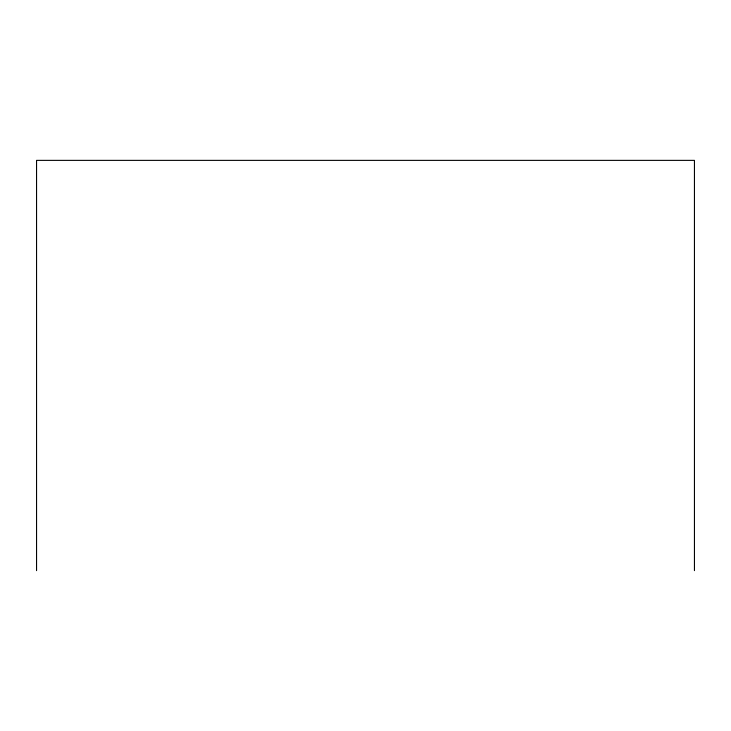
<?xml version="1.0" encoding="UTF-8"?>
<svg xmlns="http://www.w3.org/2000/svg" width="731" height="731" viewBox="0 0 731 731"><rect width="100%" height="100%" fill="white"/><g stroke="black" fill="none" stroke-linecap="round" stroke-linejoin="round"><path stroke-width="1.1" d="M694.45 570.628L694.45 160.372L36.55 160.372L36.55 570.628"/></g></svg>
